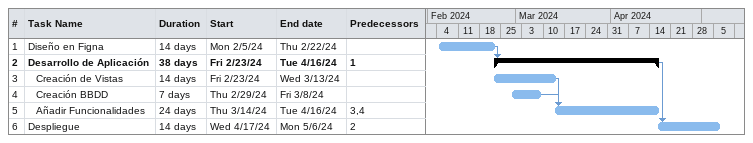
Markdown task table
| ID | Level | Task | Duration | Start | Finish | Predecessors |
|---|---|---|---|---|---|---|
| 1 | 1 | Diseño en Figna | 14d | 2024-02-05 | 2024-02-22 |  |
| 2 | 1 | **Desarrollo de Aplicación** | 38d | 2024-02-23 | 2024-04-16 | 1 |
| 3 | 2 | Creación de Vistas | 14d | 2024-02-23 | 2024-03-13 |  |
| 4 | 2 | Creación BBDD | 7d | 2024-02-29 | 2024-03-08 |  |
| 5 | 2 | Añadir Funcionalidades | 24d | 2024-03-14 | 2024-04-16 | 3, 4 |
| 6 | 1 | Despliegue | 14d | 2024-04-17 | 2024-05-06 | 2 |
